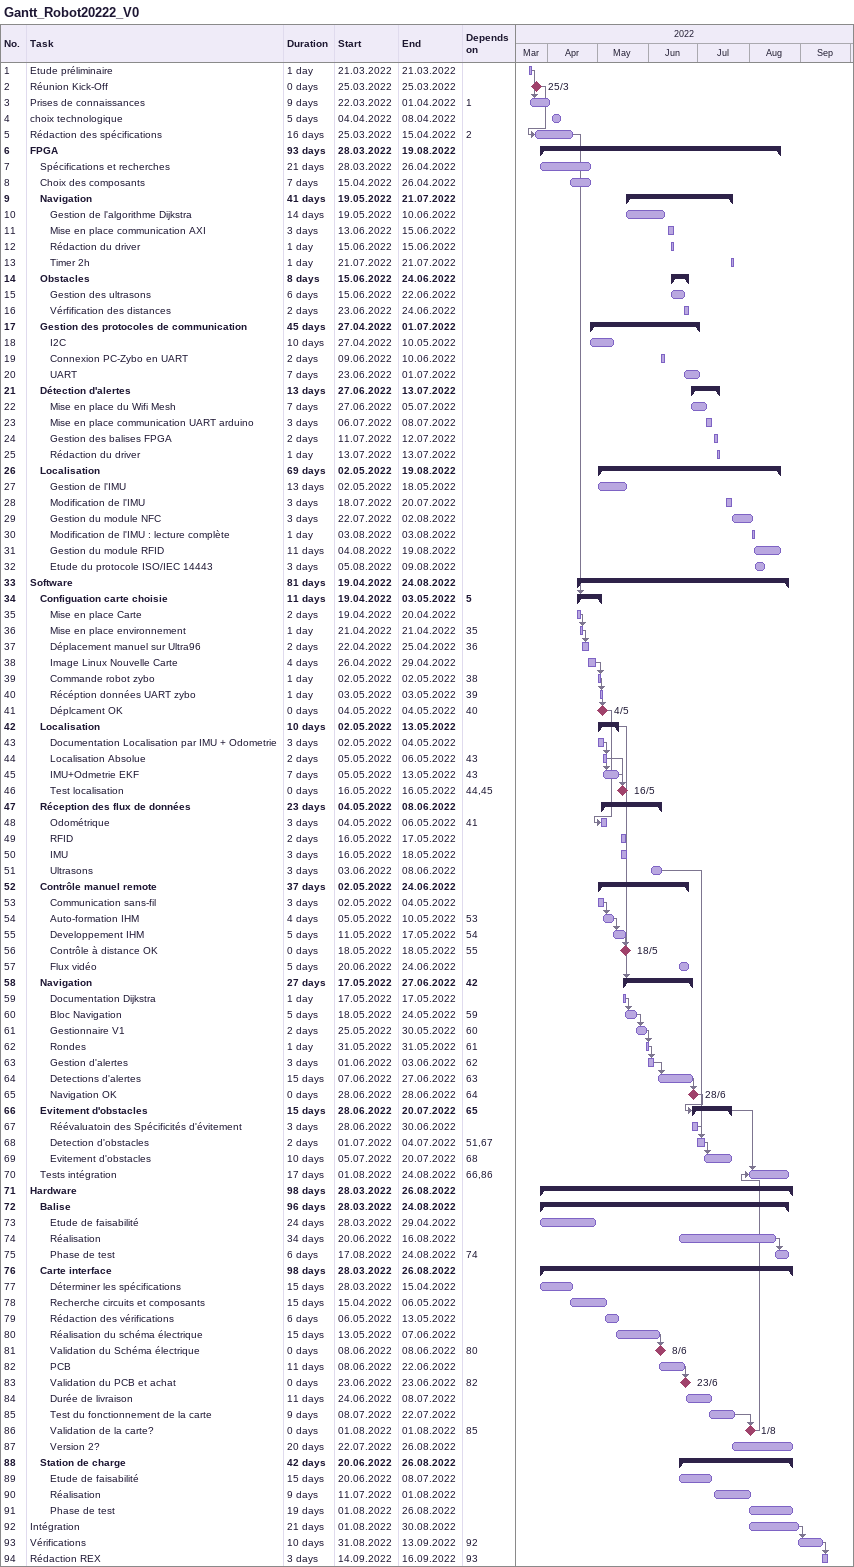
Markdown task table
Gantt_Robot20222_V0

| ID | Level | Task | Duration | Start | Finish | Predecessors |
|---|---|---|---|---|---|---|
| 1 | 1 | Etude préliminaire | 1d | 2022-03-21 | 2022-03-21 |  |
| 2 | 1 | Réunion Kick-Off | 0d | 2022-03-25 | 2022-03-25 |  |
| 3 | 1 | Prises de connaissances | 9d | 2022-03-22 | 2022-04-01 | 1 |
| 4 | 1 | choix technologique | 5d | 2022-04-04 | 2022-04-08 |  |
| 5 | 1 | Rédaction des spécifications | 16d | 2022-03-25 | 2022-04-15 | 2 |
| 6 | 1 | **FPGA** | 93d | 2022-03-28 | 2022-08-19 |  |
| 7 | 2 | Spécifications et recherches | 21d | 2022-03-28 | 2022-04-26 |  |
| 8 | 2 | Choix des composants | 7d | 2022-04-15 | 2022-04-26 |  |
| 9 | 2 | **Navigation** | 41d | 2022-05-19 | 2022-07-21 |  |
| 10 | 3 | Gestion de l'algorithme Dijkstra | 14d | 2022-05-19 | 2022-06-10 |  |
| 11 | 3 | Mise en place communication AXI | 3d | 2022-06-13 | 2022-06-15 |  |
| 12 | 3 | Rédaction du driver | 1d | 2022-06-15 | 2022-06-15 |  |
| 13 | 3 | Timer 2h | 1d | 2022-07-21 | 2022-07-21 |  |
| 14 | 2 | **Obstacles** | 8d | 2022-06-15 | 2022-06-24 |  |
| 15 | 3 | Gestion des ultrasons | 6d | 2022-06-15 | 2022-06-22 |  |
| 16 | 3 | Vérfification des distances | 2d | 2022-06-23 | 2022-06-24 |  |
| 17 | 2 | **Gestion des protocoles de communication** | 45d | 2022-04-27 | 2022-07-01 |  |
| 18 | 3 | I2C | 10d | 2022-04-27 | 2022-05-10 |  |
| 19 | 3 | Connexion PC-Zybo en UART | 2d | 2022-06-09 | 2022-06-10 |  |
| 20 | 3 | UART | 7d | 2022-06-23 | 2022-07-01 |  |
| 21 | 2 | **Détection d'alertes** | 13d | 2022-06-27 | 2022-07-13 |  |
| 22 | 3 | Mise en place du Wifi Mesh | 7d | 2022-06-27 | 2022-07-05 |  |
| 23 | 3 | Mise en place communication UART arduino | 3d | 2022-07-06 | 2022-07-08 |  |
| 24 | 3 | Gestion des balises FPGA | 2d | 2022-07-11 | 2022-07-12 |  |
| 25 | 3 | Rédaction du driver | 1d | 2022-07-13 | 2022-07-13 |  |
| 26 | 2 | **Localisation** | 69d | 2022-05-02 | 2022-08-19 |  |
| 27 | 3 | Gestion de l'IMU | 13d | 2022-05-02 | 2022-05-18 |  |
| 28 | 3 | Modification de l'IMU | 3d | 2022-07-18 | 2022-07-20 |  |
| 29 | 3 | Gestion du module NFC | 3d | 2022-07-22 | 2022-08-02 |  |
| 30 | 3 | Modification de l'IMU : lecture complète | 1d | 2022-08-03 | 2022-08-03 |  |
| 31 | 3 | Gestion du module RFID | 11d | 2022-08-04 | 2022-08-19 |  |
| 32 | 3 | Etude du protocole ISO/IEC 14443 | 3d | 2022-08-05 | 2022-08-09 |  |
| 33 | 1 | **Software** | 81d | 2022-04-19 | 2022-08-24 |  |
| 34 | 2 | **Configuation carte choisie** | 11d | 2022-04-19 | 2022-05-03 | 5 |
| 35 | 3 | Mise en place Carte | 2d | 2022-04-19 | 2022-04-20 |  |
| 36 | 3 | Mise en place environnement | 1d | 2022-04-21 | 2022-04-21 | 35 |
| 37 | 3 | Déplacement manuel sur Ultra96 | 2d | 2022-04-22 | 2022-04-25 | 36 |
| 38 | 3 | Image Linux Nouvelle Carte | 4d | 2022-04-26 | 2022-04-29 |  |
| 39 | 3 | Commande robot zybo | 1d | 2022-05-02 | 2022-05-02 | 38 |
| 40 | 3 | Récéption données UART zybo | 1d | 2022-05-03 | 2022-05-03 | 39 |
| 41 | 3 | Déplcament OK | 0d | 2022-05-04 | 2022-05-04 | 40 |
| 42 | 2 | **Localisation** | 10d | 2022-05-02 | 2022-05-13 |  |
| 43 | 3 | Documentation Localisation par IMU + Odometrie | 3d | 2022-05-02 | 2022-05-04 |  |
| 44 | 3 | Localisation Absolue | 2d | 2022-05-05 | 2022-05-06 | 43 |
| 45 | 3 | IMU+Odmetrie EKF | 7d | 2022-05-05 | 2022-05-13 | 43 |
| 46 | 3 | Test localisation | 0d | 2022-05-16 | 2022-05-16 | 44, 45 |
| 47 | 2 | **Réception des flux de données** | 23d | 2022-05-04 | 2022-06-08 |  |
| 48 | 3 | Odométrique | 3d | 2022-05-04 | 2022-05-06 | 41 |
| 49 | 3 | RFID | 2d | 2022-05-16 | 2022-05-17 |  |
| 50 | 3 | IMU | 3d | 2022-05-16 | 2022-05-18 |  |
| 51 | 3 | Ultrasons | 3d | 2022-06-03 | 2022-06-08 |  |
| 52 | 2 | **Contrôle manuel remote** | 37d | 2022-05-02 | 2022-06-24 |  |
| 53 | 3 | Communication sans-fil | 3d | 2022-05-02 | 2022-05-04 |  |
| 54 | 3 | Auto-formation IHM | 4d | 2022-05-05 | 2022-05-10 | 53 |
| 55 | 3 | Developpement IHM | 5d | 2022-05-11 | 2022-05-17 | 54 |
| 56 | 3 | Contrôle à distance OK | 0d | 2022-05-18 | 2022-05-18 | 55 |
| 57 | 3 | Flux vidéo | 5d | 2022-06-20 | 2022-06-24 |  |
| 58 | 2 | **Navigation** | 27d | 2022-05-17 | 2022-06-27 | 42 |
| 59 | 3 | Documentation Dijkstra | 1d | 2022-05-17 | 2022-05-17 |  |
| 60 | 3 | Bloc Navigation | 5d | 2022-05-18 | 2022-05-24 | 59 |
| 61 | 3 | Gestionnaire V1 | 2d | 2022-05-25 | 2022-05-30 | 60 |
| 62 | 3 | Rondes | 1d | 2022-05-31 | 2022-05-31 | 61 |
| 63 | 3 | Gestion d'alertes | 3d | 2022-06-01 | 2022-06-03 | 62 |
| 64 | 3 | Detections d'alertes | 15d | 2022-06-07 | 2022-06-27 | 63 |
| 65 | 3 | Navigation OK | 0d | 2022-06-28 | 2022-06-28 | 64 |
| 66 | 2 | **Evitement d'obstacles** | 15d | 2022-06-28 | 2022-07-20 | 65 |
| 67 | 3 | Réévaluatoin des Spécificités d'évitement | 3d | 2022-06-28 | 2022-06-30 |  |
| 68 | 3 | Detection d'obstacles | 2d | 2022-07-01 | 2022-07-04 | 51, 67 |
| 69 | 3 | Evitement d'obstacles | 10d | 2022-07-05 | 2022-07-20 | 68 |
| 70 | 2 | Tests intégration | 17d | 2022-08-01 | 2022-08-24 | 66, 86 |
| 71 | 1 | **Hardware** | 98d | 2022-03-28 | 2022-08-26 |  |
| 72 | 2 | **Balise** | 96d | 2022-03-28 | 2022-08-24 |  |
| 73 | 3 | Etude de faisabilité | 24d | 2022-03-28 | 2022-04-29 |  |
| 74 | 3 | Réalisation | 34d | 2022-06-20 | 2022-08-16 |  |
| 75 | 3 | Phase de test | 6d | 2022-08-17 | 2022-08-24 | 74 |
| 76 | 2 | **Carte interface** | 98d | 2022-03-28 | 2022-08-26 |  |
| 77 | 3 | Déterminer les spécifications | 15d | 2022-03-28 | 2022-04-15 |  |
| 78 | 3 | Recherche circuits et composants | 15d | 2022-04-15 | 2022-05-06 |  |
| 79 | 3 | Rédaction des vérifications | 6d | 2022-05-06 | 2022-05-13 |  |
| 80 | 3 | Réalisation du schéma électrique | 15d | 2022-05-13 | 2022-06-07 |  |
| 81 | 3 | Validation du Schéma électrique | 0d | 2022-06-08 | 2022-06-08 | 80 |
| 82 | 3 | PCB | 11d | 2022-06-08 | 2022-06-22 |  |
| 83 | 3 | Validation du PCB et achat | 0d | 2022-06-23 | 2022-06-23 | 82 |
| 84 | 3 | Durée de livraison | 11d | 2022-06-24 | 2022-07-08 |  |
| 85 | 3 | Test du fonctionnement de la carte | 9d | 2022-07-08 | 2022-07-22 |  |
| 86 | 3 | Validation de la carte? | 0d | 2022-08-01 | 2022-08-01 | 85 |
| 87 | 3 | Version 2? | 20d | 2022-07-22 | 2022-08-26 |  |
| 88 | 2 | **Station de charge** | 42d | 2022-06-20 | 2022-08-26 |  |
| 89 | 3 | Etude de faisabilité | 15d | 2022-06-20 | 2022-07-08 |  |
| 90 | 3 | Réalisation | 9d | 2022-07-11 | 2022-08-01 |  |
| 91 | 3 | Phase de test | 19d | 2022-08-01 | 2022-08-26 |  |
| 92 | 1 | Intégration | 21d | 2022-08-01 | 2022-08-30 |  |
| 93 | 1 | Vérifications | 10d | 2022-08-31 | 2022-09-13 | 92 |
| 94 | 1 | Rédaction REX | 3d | 2022-09-14 | 2022-09-16 | 93 |
